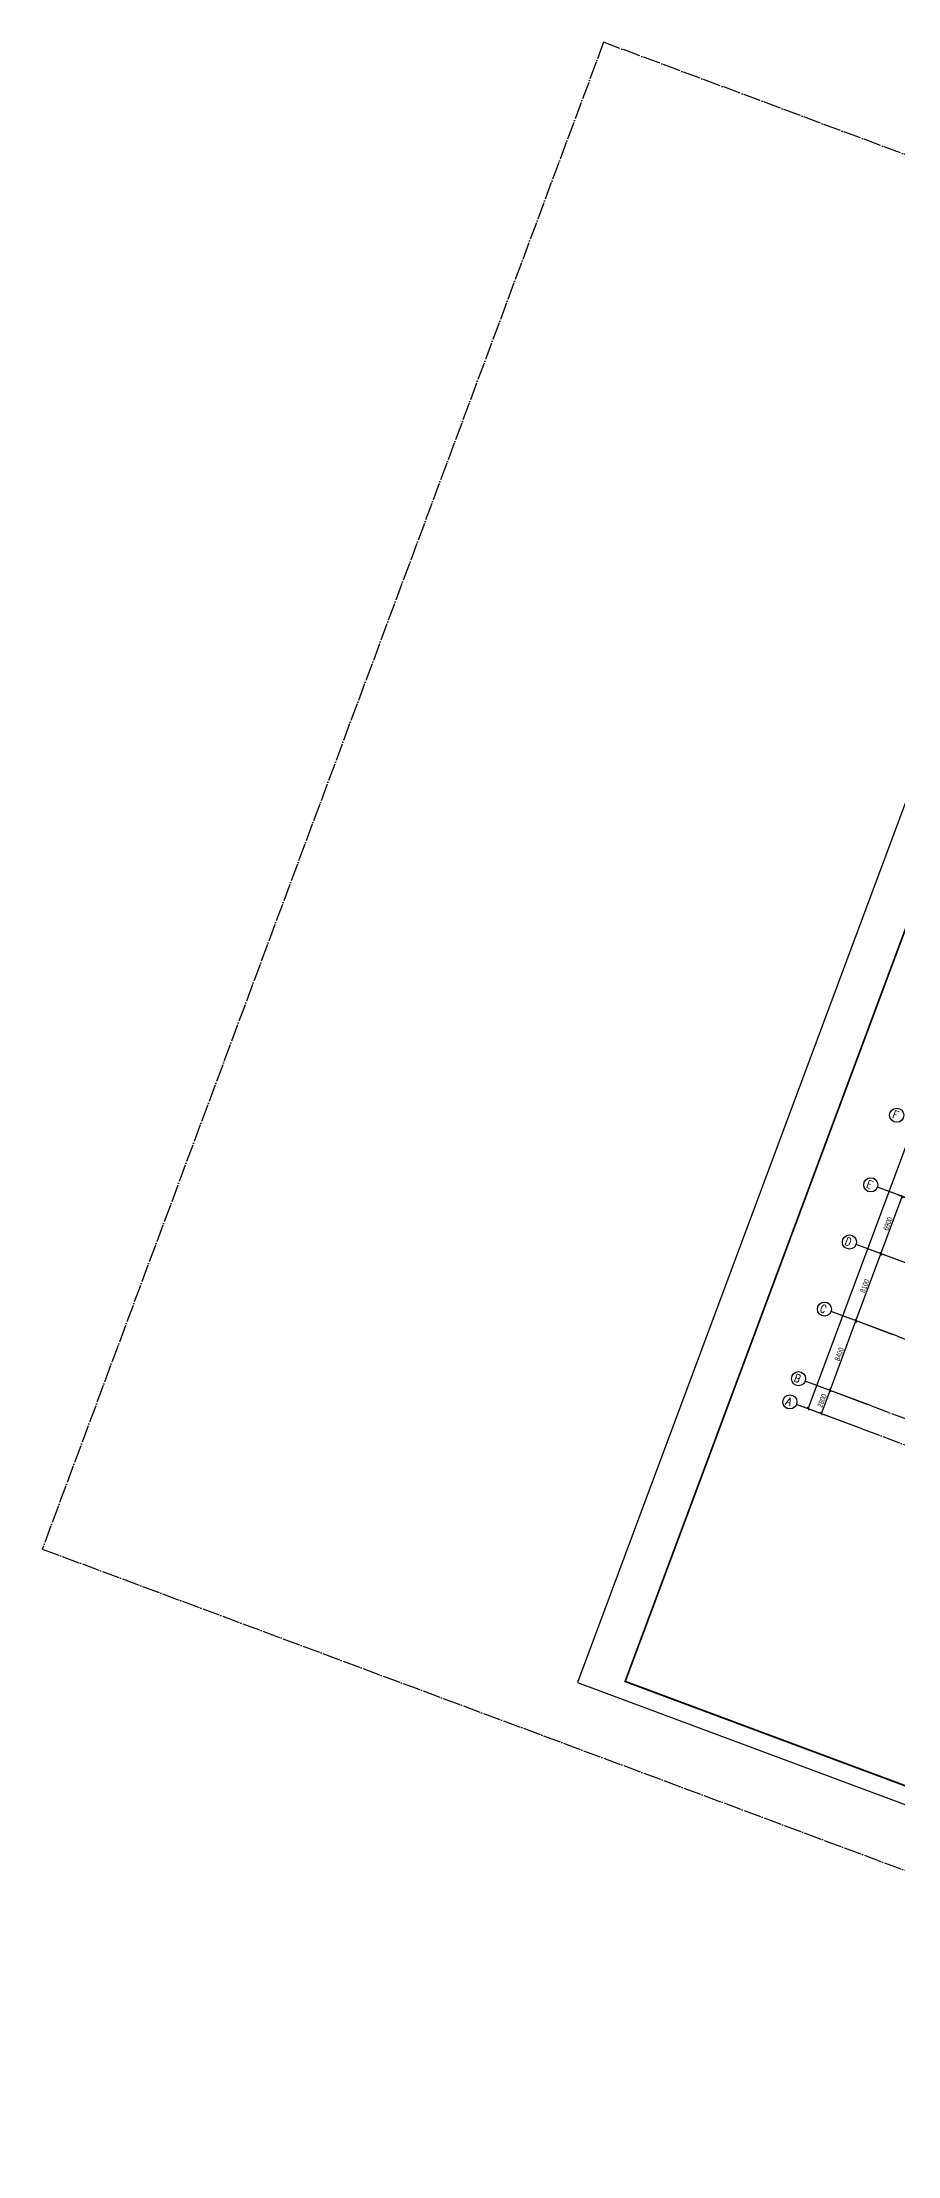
# Model space of a CAD drawing. Header units: millimetres. Extents: x 600121811 to 600690586, y 3472921280 to 3473279938.
# Drawn here: x 600121811 to 600218562, y 3473040896 to 3473279938 of the extents above; entities that cross this region are included whole.
import ezdxf
from ezdxf.enums import TextEntityAlignment as Align

# ---------------------------------------------------------------- set-up
doc = ezdxf.new("R2010")
doc.units = ezdxf.units.MM
doc.header["$LTSCALE"] = 1000
doc.linetypes.add('AX-MALL-GIRD-200$0$DOTE', pattern=[2.42, 2, -0.2, 0.02, -0.2])
doc.layers.get('0').update_dxf_attribs({"linetype": 'CONTINUOUS'})
for name, color, linetype in [('AX-MALL-GIRD-200$0$A-Grid', 222, 'AX-MALL-GIRD-200$0$DOTE'), ('AX-MALL-GIRD-200$0$A-Grid-Iden', 11, 'CONTINUOUS'), ('AX-MALL-GJ-200$0$A-Anno-Note', 241, 'CONTINUOUS'), ('AX-MALL-GJ-200$0$X-Tlbk', 4, 'CONTINUOUS'), ('AX-MALL-WALL-GJ$0$A-SEE', 254, 'CONTINUOUS'), ('AXIS_TEXT', 7, 'CONTINUOUS')]:
    doc.layers.add(name, color=color, linetype=linetype)
doc.styles.add('AX-MALL-GIRD-200$0$_TCH_AXIS', font='ROMAND.shx', dxfattribs={"width": 0.7, "height": 5, "bigfont": 'zy_cn.shx'})
doc.styles.add('AX-MALL-GIRD-200$0$_TCH_DIM_T3', font='zy_en.shx', dxfattribs={"width": 0.7, "bigfont": 'zy_cn.shx'})
doc.styles.add('COMPLEX', font='COMPLEX')
doc.dimstyles.new('AX-MALL-GIRD-200$0$_TCH_ARCH&&200', dxfattribs={"dimtxt": 595, "dimasz": 300, "dimexe": 500, "dimexo": 500, "dimgap": 152.5, "dimtad": 1, "dimdec": 0, "dimzin": 0, "dimdsep": 46, "dimtxsty": 'AX-MALL-GIRD-200$0$_TCH_DIM_T3', "dimblk": 'AX-MALL-GIRD-200$0$_ArchTick', "dimcen": 0.09, "dimclrt": 7, "dimazin": 2, "dimtfac": 1, "dimtdec": 0, "dimtix": 1, "dimtmove": 2, "dimatfit": 3, "dimfxl": 500, "dimtolj": 1, "dimtzin": 0, "dimarcsym": 0})

# ---------------------------------------------------------------- blocks, each defined once
blk = doc.blocks.new('_AXISO')
blk.add_circle((0, 0), 0.5)
at = {"layer": 'AXIS_TEXT', "style": 'COMPLEX', "width": 1.041667}
blk.add_attdef('A', text='', height=0.56, dxfattribs=at).set_placement((-0.25, -0.28), (0.25, -0.28), align=Align.FIT)
blk = doc.blocks.new('AX-MALL-GIRD-200$0$_ArchTick')
at = {"color": 0, "linetype": 'ByBlock', "const_width": 0.4}
blk.add_lwpolyline([(-0.5, -0.5), (0.5, 0.5)], dxfattribs=at)
blk = doc.blocks.new('*D203')
at = {"layer": 'AX-MALL-GIRD-200$0$A-Grid-Iden', "color": 0, "lineweight": -2, "transparency": 16777216}
for p, q in [((600208426, 3473125388), (600238728, 3473206727)), ((600244444, 3473204598), (600238259, 3473206902)), ((600214143, 3473123258), (600207958, 3473125562))]:
    blk.add_line(p, q, dxfattribs=at)
at = {"layer": 'AX-MALL-GIRD-200$0$A-Grid-Iden', "color": 0, "lineweight": -2, "transparency": 16777216, "xscale": 300, "yscale": 300, "zscale": 300}
for p, rotation in [((600238728, 3473206727), 69.56816130920032), ((600208426, 3473125388), 249.5681613092003)]:
    blk.add_blockref('AX-MALL-GIRD-200$0$_ArchTick', p, dxfattribs=dict(at, rotation=rotation))
at = {"layer": 'AX-MALL-GIRD-200$0$A-Grid-Iden', "color": 7, "transparency": 16777216, "insert": (600223155, 3473166214), "char_height": 595, "attachment_point": 5, "rotation": 69.56816, "style": 'AX-MALL-GIRD-200$0$_TCH_DIM_T3'}
blk.add_mtext('\\A1;86800', dxfattribs=at)
blk = doc.blocks.new('*D204')
at = {"layer": 'AX-MALL-GIRD-200$0$A-Grid-Iden', "color": 0, "lineweight": -2, "transparency": 16777216}
for p, q in [((600209926, 3473124829), (600210903, 3473127453)), ((600215120, 3473125882), (600210435, 3473127628)), ((600214143, 3473123258), (600209457, 3473125004))]:
    blk.add_line(p, q, dxfattribs=at)
at = {"layer": 'AX-MALL-GIRD-200$0$A-Grid-Iden', "color": 0, "lineweight": -2, "transparency": 16777216, "xscale": 300, "yscale": 300, "zscale": 300}
for p, rotation in [((600210903, 3473127453), 69.56816130847838), ((600209926, 3473124829), 249.5681613084784)]:
    blk.add_blockref('AX-MALL-GIRD-200$0$_ArchTick', p, dxfattribs=dict(at, rotation=rotation))
at = {"layer": 'AX-MALL-GIRD-200$0$A-Grid-Iden', "color": 7, "transparency": 16777216, "insert": (600209993, 3473126298), "char_height": 595, "attachment_point": 5, "rotation": 69.56816, "style": 'AX-MALL-GIRD-200$0$_TCH_DIM_T3'}
blk.add_mtext('\\A1;2800', dxfattribs=at)
blk = doc.blocks.new('*D205')
at = {"layer": 'AX-MALL-GIRD-200$0$A-Grid-Iden', "color": 0, "lineweight": -2, "transparency": 16777216}
for p, q in [((600210903, 3473127453), (600213836, 3473135325)), ((600218052, 3473133754), (600213367, 3473135499)), ((600215120, 3473125882), (600210435, 3473127628))]:
    blk.add_line(p, q, dxfattribs=at)
at = {"layer": 'AX-MALL-GIRD-200$0$A-Grid-Iden', "color": 0, "lineweight": -2, "transparency": 16777216, "xscale": 300, "yscale": 300, "zscale": 300}
for p, rotation in [((600213836, 3473135325), 69.56816130968909), ((600210903, 3473127453), 249.5681613096891)]:
    blk.add_blockref('AX-MALL-GIRD-200$0$_ArchTick', p, dxfattribs=dict(at, rotation=rotation))
at = {"layer": 'AX-MALL-GIRD-200$0$A-Grid-Iden', "color": 7, "transparency": 16777216, "insert": (600211948, 3473131546), "char_height": 595, "attachment_point": 5, "rotation": 69.56816, "style": 'AX-MALL-GIRD-200$0$_TCH_DIM_T3'}
blk.add_mtext('\\A1;8400', dxfattribs=at)
blk = doc.blocks.new('*D206')
at = {"layer": 'AX-MALL-GIRD-200$0$A-Grid-Iden', "color": 0, "lineweight": -2, "transparency": 16777216}
for p, q in [((600213836, 3473135325), (600216663, 3473142915)), ((600220880, 3473141344), (600216195, 3473143090)), ((600218052, 3473133754), (600213367, 3473135499))]:
    blk.add_line(p, q, dxfattribs=at)
at = {"layer": 'AX-MALL-GIRD-200$0$A-Grid-Iden', "color": 0, "lineweight": -2, "transparency": 16777216, "xscale": 300, "yscale": 300, "zscale": 300}
for p, rotation in [((600216663, 3473142915), 69.56816130919272), ((600213836, 3473135325), 249.5681613091927)]:
    blk.add_blockref('AX-MALL-GIRD-200$0$_ArchTick', p, dxfattribs=dict(at, rotation=rotation))
at = {"layer": 'AX-MALL-GIRD-200$0$A-Grid-Iden', "color": 7, "transparency": 16777216, "insert": (600214828, 3473139277), "char_height": 595, "attachment_point": 5, "rotation": 69.56816, "style": 'AX-MALL-GIRD-200$0$_TCH_DIM_T3'}
blk.add_mtext('\\A1;8100', dxfattribs=at)
blk = doc.blocks.new('*D207')
at = {"layer": 'AX-MALL-GIRD-200$0$A-Grid-Iden', "color": 0, "lineweight": -2, "transparency": 16777216}
for p, q in [((600216663, 3473142915), (600219072, 3473149381)), ((600223289, 3473147810), (600218603, 3473149555)), ((600220880, 3473141344), (600216195, 3473143090))]:
    blk.add_line(p, q, dxfattribs=at)
at = {"layer": 'AX-MALL-GIRD-200$0$A-Grid-Iden', "color": 0, "lineweight": -2, "transparency": 16777216, "xscale": 300, "yscale": 300, "zscale": 300}
for p, rotation in [((600219072, 3473149381), 69.56816130910376), ((600216663, 3473142915), 249.5681613091037)]:
    blk.add_blockref('AX-MALL-GIRD-200$0$_ArchTick', p, dxfattribs=dict(at, rotation=rotation))
at = {"layer": 'AX-MALL-GIRD-200$0$A-Grid-Iden', "color": 7, "transparency": 16777216, "insert": (600217446, 3473146305), "char_height": 595, "attachment_point": 5, "rotation": 69.56816, "style": 'AX-MALL-GIRD-200$0$_TCH_DIM_T3'}
blk.add_mtext('\\A1;6900', dxfattribs=at)
blk = doc.blocks.new('AX-MALL-GIRD-200')
at = {"layer": 'AX-MALL-GIRD-200$0$A-Grid'}
for p, q in [((600218521, 3473133579.1), (600576417, 3473000252.3)), ((600215588.6, 3473125707.5), (600573484.6, 3472992380.8)), ((600214611.2, 3473123083.7), (600572507.2, 3472989756.9))]:
    blk.add_line(p, q, dxfattribs=at)
blk.add_lwpolyline([(600121810.7, 3473109514.7), (600627098, 3472921280.3), (600690585.7, 3473091703.7), (600185298.4, 3473279938)], close=True, dxfattribs=at)
at = {"layer": 'AX-MALL-GIRD-200$0$A-Grid-Iden'}
for p, q in [((600223757.4, 3473147635.4), (600216260.7, 3473150428.2)), ((600221348.7, 3473141169.5), (600213852, 3473143962.2)), ((600218521, 3473133579.1), (600211024.3, 3473136371.8)), ((600215588.6, 3473125707.5), (600208091.9, 3473128500.3)), ((600214611.2, 3473123083.7), (600207114.5, 3473125876.4))]:
    blk.add_line(p, q, dxfattribs=at)
ref = blk.add_blockref('_AXISO', (600218443.4, 3473158579), dxfattribs=dict(at, xscale=1600, yscale=1600, zscale=1600))
ref.add_attrib('A', 'F', dxfattribs={"height": 905.1, "rotation": 339.568161, "style": 'AX-MALL-GIRD-200$0$_TCH_AXIS', "width": 1.166667}).set_placement((600217861.4, 3473158312.9), (600218455.1, 3473158091.7), align=Align.FIT)
ref = blk.add_blockref('_AXISO', (600215511, 3473150707.4), dxfattribs=dict(at, xscale=1600, yscale=1600, zscale=1600))
ref.add_attrib('A', 'E', dxfattribs={"height": 905.1, "rotation": 339.568161, "style": 'AX-MALL-GIRD-200$0$_TCH_AXIS', "width": 1.105263}).set_placement((600214929, 3473150441.3), (600215522.7, 3473150220.2), align=Align.FIT)
ref = blk.add_blockref('_AXISO', (600213102.3, 3473144241.5), dxfattribs=dict(at, xscale=1600, yscale=1600, zscale=1600))
ref.add_attrib('A', 'D', dxfattribs={"height": 905.1, "rotation": 339.568161, "style": 'AX-MALL-GIRD-200$0$_TCH_AXIS'}).set_placement((600212520.2, 3473143975.4), (600213113.9, 3473143754.3), align=Align.FIT)
ref = blk.add_blockref('_AXISO', (600210274.6, 3473136651.1), dxfattribs=dict(at, xscale=1600, yscale=1600, zscale=1600))
ref.add_attrib('A', 'C', dxfattribs={"height": 905.1, "rotation": 339.568161, "style": 'AX-MALL-GIRD-200$0$_TCH_AXIS'}).set_placement((600209692.6, 3473136385), (600210286.3, 3473136163.8), align=Align.FIT)
ref = blk.add_blockref('_AXISO', (600207342.3, 3473128779.6), dxfattribs=dict(at, xscale=1600, yscale=1600, zscale=1600))
ref.add_attrib('A', 'B', dxfattribs={"height": 905.1, "rotation": 339.568161, "style": 'AX-MALL-GIRD-200$0$_TCH_AXIS', "width": 1.05}).set_placement((600206760.2, 3473128513.5), (600207353.9, 3473128292.3), align=Align.FIT)
ref = blk.add_blockref('_AXISO', (600206364.8, 3473126155.7), dxfattribs=dict(at, xscale=1600, yscale=1600, zscale=1600))
ref.add_attrib('A', 'A', dxfattribs={"height": 905.1, "rotation": 339.568161, "style": 'AX-MALL-GIRD-200$0$_TCH_AXIS', "width": 1.05}).set_placement((600205782.7, 3473125889.6), (600206376.5, 3473125668.4), align=Align.FIT)
for base, p1, p2, picture, middle in [((600238727.7, 3473206727), (600214611.2, 3473123083.7), (600244912.4, 3473204423), '*D203', (600223155.3, 3473166214.4)), ((600219072, 3473149380.9), (600221348.7, 3473141169.5), (600223757.4, 3473147635.4), '*D207', (600217445.9, 3473146305)), ((600216663.2, 3473142915), (600218521, 3473133579.1), (600221348.7, 3473141169.5), '*D206', (600214827.7, 3473139276.9)), ((600213835.6, 3473135324.6), (600215588.6, 3473125707.5), (600218521, 3473133579.1), '*D205', (600211947.7, 3473131545.9)), ((600210903.2, 3473127453), (600214611.2, 3473123083.7), (600215588.6, 3473125707.5), '*D204', (600209992.8, 3473126298.2))]:
    dim = blk.add_linear_dim(base=base, p1=p1, p2=p2, angle=69.568161, dimstyle='AX-MALL-GIRD-200$0$_TCH_ARCH&&200', override={"dimgap": 0}, dxfattribs=at)
    dim.commit()
    dim.dimension.update_dxf_attribs({"geometry": picture, "text_midpoint": middle, "dimtype": 129, "text_rotation": 69.568161})
blk = doc.blocks.new('AX-MALL-WALL-GJ')
at = {"layer": 'AX-MALL-WALL-GJ$0$A-SEE'}
blk.add_blockref('AX-MALL-GIRD-200', (0, 0), dxfattribs=at)

msp = doc.modelspace()

# ---------------------------------------------------------------- linework, layer by layer
at = {"layer": 'AX-MALL-GJ-200$0$X-Tlbk'}
msp.add_lwpolyline([(600182351, 3473094412), (600600292, 3472938717), (600659010, 3473096335), (600241068, 3473252031)], close=True, dxfattribs=at)
at = {"layer": 'AX-MALL-GJ-200$0$X-Tlbk', "const_width": 200}
msp.add_lwpolyline([(600187735, 3473094541), (600599116, 3472941289), (600656437, 3473095159), (600245056, 3473248411)], close=True, dxfattribs=at)

# ---------------------------------------------------------------- block references
at = {"layer": 'AX-MALL-GJ-200$0$A-Anno-Note'}
msp.add_blockref('AX-MALL-WALL-GJ', (0, 0), dxfattribs=at)

doc.saveas('drawing.dxf')
